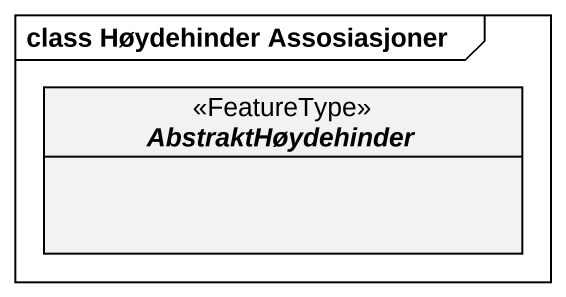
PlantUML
@startuml
mainframe class Høydehinder Assosiasjoner
hide circle
hide empty members
abstract class AbstraktHøydehinder <<FeatureType>>
@enduml
